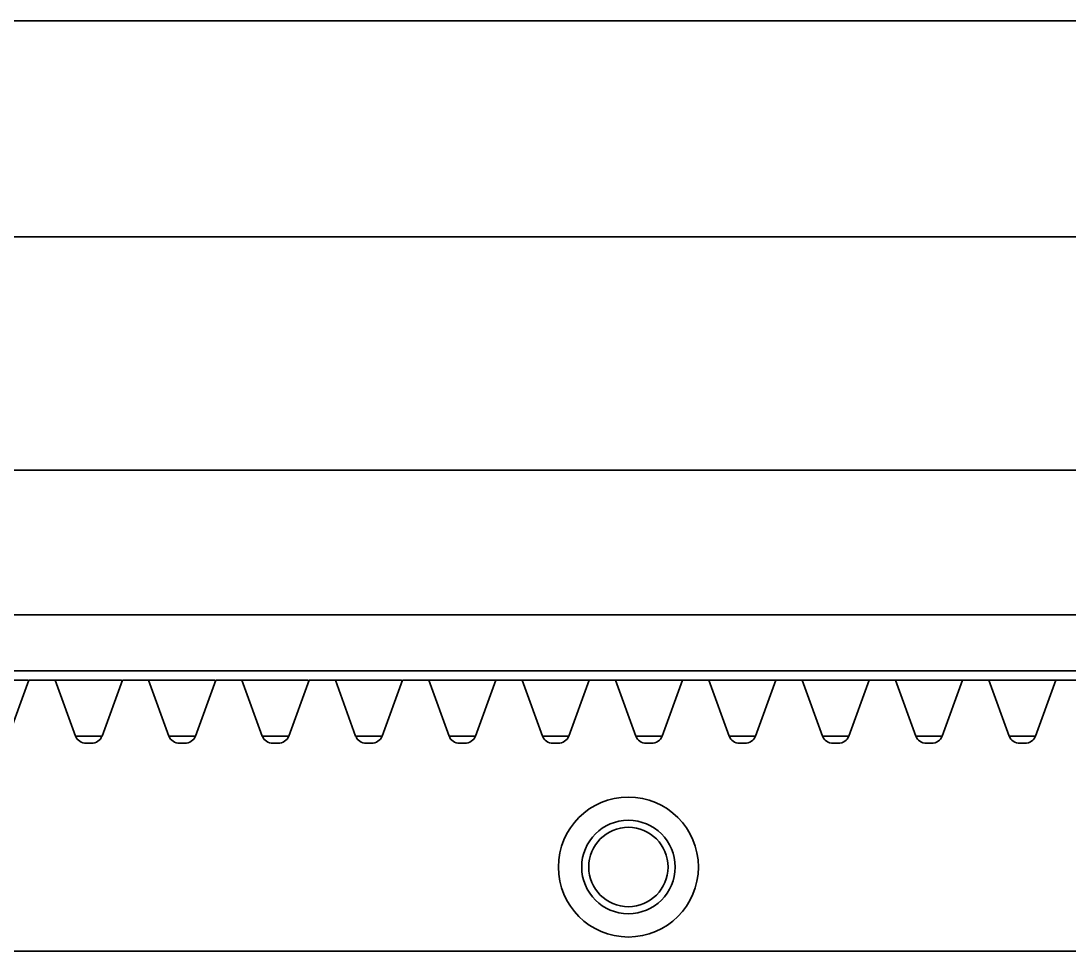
# Model space of a CAD drawing. Header units: millimetres. Extents: x -1052 to 3351, y 0 to 2015.
# Drawn here: x -352.872 to -351.211, y 1691.722 to 1693.196 of the extents above; entities that cross this region are included whole.
import ezdxf

# ---------------------------------------------------------------- set-up
doc = ezdxf.new("R2010")
doc.units = ezdxf.units.MM

msp = doc.modelspace()

# ---------------------------------------------------------------- linework, layer by layer
at = {"color": 7, "linetype": 'Continuous', "lineweight": 35}
for p, q in [((-354.2795, 1693.1955), (-349.9012, 1693.1955)), ((-354.2795, 1693.1955), (-349.9012, 1693.1955)), ((-350.3153, 1692.8536), (-353.8654, 1692.8536)), ((-350.3153, 1692.8536), (-353.8654, 1692.8536)), ((-353.8654, 1692.4838), (-350.3153, 1692.4838)), ((-353.8654, 1692.4838), (-350.3153, 1692.4838)), ((-349.7278, 1692.2545), (-353.0772, 1692.2545)), ((-349.7278, 1692.2545), (-353.0772, 1692.2545)), ((-349.7278, 1692.1657), (-353.0772, 1692.1657)), ((-349.7278, 1692.1657), (-353.0772, 1692.1657)), ((-352.8607, 1692.151), (-352.9656, 1692.151)), ((-352.8607, 1692.151), (-352.9656, 1692.151)), ((-352.8916, 1692.0625), (-352.8594, 1692.151)), ((-352.8916, 1692.0625), (-352.8594, 1692.151)), ((-352.8607, 1692.151), (-352.86, 1692.1491)), ((-352.8607, 1692.151), (-352.86, 1692.1491)), ((-352.8594, 1692.151), (-352.8177, 1692.151)), ((-352.8594, 1692.151), (-352.8177, 1692.151)), ((-352.8177, 1692.151), (-352.7855, 1692.0625)), ((-352.7128, 1692.151), (-352.8177, 1692.151)), ((-352.8177, 1692.151), (-352.7855, 1692.0625)), ((-352.7128, 1692.151), (-352.8177, 1692.151)), ((-352.7436, 1692.0625), (-352.7114, 1692.151)), ((-352.7436, 1692.0625), (-352.7114, 1692.151)), ((-352.7128, 1692.151), (-352.7121, 1692.1491)), ((-352.7128, 1692.151), (-352.7121, 1692.1491)), ((-352.7114, 1692.151), (-352.6698, 1692.151)), ((-352.7114, 1692.151), (-352.6698, 1692.151)), ((-352.6698, 1692.151), (-352.6376, 1692.0625)), ((-352.5649, 1692.151), (-352.6698, 1692.151)), ((-352.6698, 1692.151), (-352.6376, 1692.0625)), ((-352.5649, 1692.151), (-352.6698, 1692.151)), ((-352.5957, 1692.0625), (-352.5635, 1692.151)), ((-352.5957, 1692.0625), (-352.5635, 1692.151)), ((-352.5649, 1692.151), (-352.5642, 1692.1491)), ((-352.5649, 1692.151), (-352.5642, 1692.1491)), ((-352.5635, 1692.151), (-352.5219, 1692.151)), ((-352.5635, 1692.151), (-352.5219, 1692.151)), ((-352.5219, 1692.151), (-352.4897, 1692.0625)), ((-352.4169, 1692.151), (-352.5219, 1692.151)), ((-352.5219, 1692.151), (-352.4897, 1692.0625)), ((-352.4169, 1692.151), (-352.5219, 1692.151)), ((-352.4478, 1692.0625), (-352.4156, 1692.151)), ((-352.4478, 1692.0625), (-352.4156, 1692.151)), ((-352.4169, 1692.151), (-352.4163, 1692.1491)), ((-352.4169, 1692.151), (-352.4163, 1692.1491)), ((-352.4156, 1692.151), (-352.3739, 1692.151)), ((-352.4156, 1692.151), (-352.3739, 1692.151)), ((-352.3739, 1692.151), (-352.3418, 1692.0625)), ((-352.269, 1692.151), (-352.3739, 1692.151)), ((-352.3739, 1692.151), (-352.3418, 1692.0625)), ((-352.269, 1692.151), (-352.3739, 1692.151)), ((-352.2999, 1692.0625), (-352.2677, 1692.151)), ((-352.2999, 1692.0625), (-352.2677, 1692.151)), ((-352.269, 1692.151), (-352.2684, 1692.1491)), ((-352.269, 1692.151), (-352.2684, 1692.1491)), ((-352.2677, 1692.151), (-352.226, 1692.151)), ((-352.2677, 1692.151), (-352.226, 1692.151)), ((-352.226, 1692.151), (-352.1938, 1692.0625)), ((-352.1198, 1692.151), (-352.226, 1692.151)), ((-352.226, 1692.151), (-352.1938, 1692.0625)), ((-352.1198, 1692.151), (-352.226, 1692.151)), ((-352.152, 1692.0625), (-352.1198, 1692.151)), ((-352.152, 1692.0625), (-352.1198, 1692.151)), ((-352.1198, 1692.151), (-352.0781, 1692.151)), ((-352.1198, 1692.151), (-352.0781, 1692.151)), ((-352.0781, 1692.151), (-352.0459, 1692.0625)), ((-351.9718, 1692.151), (-352.0781, 1692.151)), ((-352.0781, 1692.151), (-352.0459, 1692.0625)), ((-351.9718, 1692.151), (-352.0781, 1692.151)), ((-352.004, 1692.0625), (-351.9718, 1692.151)), ((-352.004, 1692.0625), (-351.9718, 1692.151)), ((-351.9718, 1692.151), (-351.9302, 1692.151)), ((-351.9718, 1692.151), (-351.9302, 1692.151)), ((-351.9302, 1692.151), (-351.898, 1692.0625)), ((-351.8239, 1692.151), (-351.9302, 1692.151)), ((-351.9302, 1692.151), (-351.898, 1692.0625)), ((-351.8239, 1692.151), (-351.9302, 1692.151)), ((-351.8561, 1692.0625), (-351.8239, 1692.151)), ((-351.8561, 1692.0625), (-351.8239, 1692.151)), ((-351.8239, 1692.151), (-351.7823, 1692.151)), ((-351.8239, 1692.151), (-351.7823, 1692.151)), ((-351.7823, 1692.151), (-351.7501, 1692.0625)), ((-351.676, 1692.151), (-351.7823, 1692.151)), ((-351.7823, 1692.151), (-351.7501, 1692.0625)), ((-351.676, 1692.151), (-351.7823, 1692.151)), ((-351.7082, 1692.0625), (-351.676, 1692.151)), ((-351.7082, 1692.0625), (-351.676, 1692.151)), ((-351.676, 1692.151), (-351.6344, 1692.151)), ((-351.676, 1692.151), (-351.6344, 1692.151)), ((-351.6344, 1692.151), (-351.6022, 1692.0625)), ((-351.5281, 1692.151), (-351.6344, 1692.151)), ((-351.6344, 1692.151), (-351.6022, 1692.0625)), ((-351.5281, 1692.151), (-351.6344, 1692.151)), ((-351.5603, 1692.0625), (-351.5281, 1692.151)), ((-351.5603, 1692.0625), (-351.5281, 1692.151)), ((-351.5281, 1692.151), (-351.4864, 1692.151)), ((-351.5281, 1692.151), (-351.4864, 1692.151)), ((-351.4864, 1692.151), (-351.4542, 1692.0625)), ((-351.3802, 1692.151), (-351.4864, 1692.151)), ((-351.4864, 1692.151), (-351.4542, 1692.0625)), ((-351.3802, 1692.151), (-351.4864, 1692.151)), ((-351.4124, 1692.0625), (-351.3802, 1692.151)), ((-351.4124, 1692.0625), (-351.3802, 1692.151)), ((-351.3802, 1692.151), (-351.3385, 1692.151)), ((-351.3802, 1692.151), (-351.3385, 1692.151)), ((-351.3385, 1692.151), (-351.3063, 1692.0625)), ((-351.2323, 1692.151), (-351.3385, 1692.151)), ((-351.3385, 1692.151), (-351.3063, 1692.0625)), ((-351.2323, 1692.151), (-351.3385, 1692.151)), ((-351.2645, 1692.0625), (-351.2323, 1692.151)), ((-351.2645, 1692.0625), (-351.2323, 1692.151)), ((-351.2323, 1692.151), (-351.1906, 1692.151)), ((-351.2323, 1692.151), (-351.1906, 1692.151)), ((-352.7436, 1692.0625), (-352.7855, 1692.0625)), ((-352.7436, 1692.0625), (-352.7855, 1692.0625)), ((-352.7686, 1692.0511), (-352.7606, 1692.0511)), ((-352.7686, 1692.0511), (-352.7606, 1692.0511)), ((-352.5957, 1692.0625), (-352.6376, 1692.0625)), ((-352.5957, 1692.0625), (-352.6376, 1692.0625)), ((-352.6207, 1692.0511), (-352.6126, 1692.0511)), ((-352.6207, 1692.0511), (-352.6126, 1692.0511)), ((-352.4478, 1692.0625), (-352.4897, 1692.0625)), ((-352.4478, 1692.0625), (-352.4897, 1692.0625)), ((-352.4727, 1692.0511), (-352.4647, 1692.0511)), ((-352.4727, 1692.0511), (-352.4647, 1692.0511)), ((-352.2999, 1692.0625), (-352.3418, 1692.0625)), ((-352.2999, 1692.0625), (-352.3418, 1692.0625)), ((-352.3248, 1692.0511), (-352.3168, 1692.0511)), ((-352.3248, 1692.0511), (-352.3168, 1692.0511)), ((-352.152, 1692.0625), (-352.1938, 1692.0625)), ((-352.152, 1692.0625), (-352.1938, 1692.0625)), ((-352.1769, 1692.0511), (-352.1689, 1692.0511)), ((-352.1769, 1692.0511), (-352.1689, 1692.0511)), ((-352.004, 1692.0625), (-352.0459, 1692.0625)), ((-352.004, 1692.0625), (-352.0459, 1692.0625)), ((-352.029, 1692.0511), (-352.021, 1692.0511)), ((-352.029, 1692.0511), (-352.021, 1692.0511)), ((-351.8561, 1692.0625), (-351.898, 1692.0625)), ((-351.8561, 1692.0625), (-351.898, 1692.0625)), ((-351.8811, 1692.0511), (-351.873, 1692.0511)), ((-351.8811, 1692.0511), (-351.873, 1692.0511)), ((-351.7082, 1692.0625), (-351.7501, 1692.0625)), ((-351.7082, 1692.0625), (-351.7501, 1692.0625)), ((-351.7332, 1692.0511), (-351.7251, 1692.0511)), ((-351.7332, 1692.0511), (-351.7251, 1692.0511)), ((-351.5603, 1692.0625), (-351.6022, 1692.0625)), ((-351.5603, 1692.0625), (-351.6022, 1692.0625)), ((-351.5852, 1692.0511), (-351.5772, 1692.0511)), ((-351.5852, 1692.0511), (-351.5772, 1692.0511)), ((-351.4124, 1692.0625), (-351.4542, 1692.0625)), ((-351.4124, 1692.0625), (-351.4542, 1692.0625)), ((-351.4373, 1692.0511), (-351.4293, 1692.0511)), ((-351.4373, 1692.0511), (-351.4293, 1692.0511)), ((-351.2645, 1692.0625), (-351.3063, 1692.0625)), ((-351.2645, 1692.0625), (-351.3063, 1692.0625)), ((-351.2894, 1692.0511), (-351.2814, 1692.0511)), ((-351.2894, 1692.0511), (-351.2814, 1692.0511)), ((-352.9292, 1691.722), (-349.7278, 1691.722)), ((-352.9292, 1691.722), (-349.7278, 1691.722))]:
    msp.add_line(p, q, dxfattribs=at)
for radius in [0.1109, 0.1109, 0.074, 0.074, 0.0629, 0.0629]:
    msp.add_circle((-351.9096, 1691.8551), radius, dxfattribs=at)
for centre, start_param, end_param in [((-352.7686, 1692.068), 3.472048, 4.712389), ((-352.7686, 1692.068), 3.472048, 4.712389), ((-352.7606, 1692.068), 4.712389, 5.95273), ((-352.7606, 1692.068), 4.712389, 5.95273), ((-352.6207, 1692.068), 3.472048, 4.712389), ((-352.6207, 1692.068), 3.472048, 4.712389), ((-352.6126, 1692.068), 4.712389, 5.95273), ((-352.6126, 1692.068), 4.712389, 5.95273), ((-352.4727, 1692.068), 3.472048, 4.712389), ((-352.4727, 1692.068), 3.472048, 4.712389), ((-352.4647, 1692.068), 4.712389, 5.95273), ((-352.4647, 1692.068), 4.712389, 5.95273), ((-352.3248, 1692.068), 3.472048, 4.712389), ((-352.3248, 1692.068), 3.472048, 4.712389), ((-352.3168, 1692.068), 4.712389, 5.95273), ((-352.3168, 1692.068), 4.712389, 5.95273), ((-352.1769, 1692.068), 3.472048, 4.712389), ((-352.1769, 1692.068), 3.472048, 4.712389), ((-352.1689, 1692.068), 4.712389, 5.95273), ((-352.1689, 1692.068), 4.712389, 5.95273), ((-352.029, 1692.068), 3.472048, 4.712389), ((-352.029, 1692.068), 3.472048, 4.712389), ((-352.021, 1692.068), 4.712389, 5.95273), ((-352.021, 1692.068), 4.712389, 5.95273), ((-351.8811, 1692.068), 3.472048, 4.712389), ((-351.8811, 1692.068), 3.472048, 4.712389), ((-351.873, 1692.068), 4.712389, 5.95273), ((-351.873, 1692.068), 4.712389, 5.95273), ((-351.7332, 1692.068), 3.472048, 4.712389), ((-351.7332, 1692.068), 3.472048, 4.712389), ((-351.7251, 1692.068), 4.712389, 5.95273), ((-351.7251, 1692.068), 4.712389, 5.95273), ((-351.5852, 1692.068), 3.472048, 4.712389), ((-351.5852, 1692.068), 3.472048, 4.712389), ((-351.5772, 1692.068), 4.712389, 5.95273), ((-351.5772, 1692.068), 4.712389, 5.95273), ((-351.4373, 1692.068), 3.472048, 4.712389), ((-351.4373, 1692.068), 3.472048, 4.712389), ((-351.4293, 1692.068), 4.712389, 5.95273), ((-351.4293, 1692.068), 4.712389, 5.95273), ((-351.2894, 1692.068), 3.472048, 4.712389), ((-351.2894, 1692.068), 3.472048, 4.712389), ((-351.2814, 1692.068), 4.712389, 5.95273), ((-351.2814, 1692.068), 4.712389, 5.95273)]:
    msp.add_ellipse(centre, major_axis=(0.0179, 0), ratio=0.942476, start_param=start_param, end_param=end_param, dxfattribs=at)

doc.saveas('drawing.dxf')
